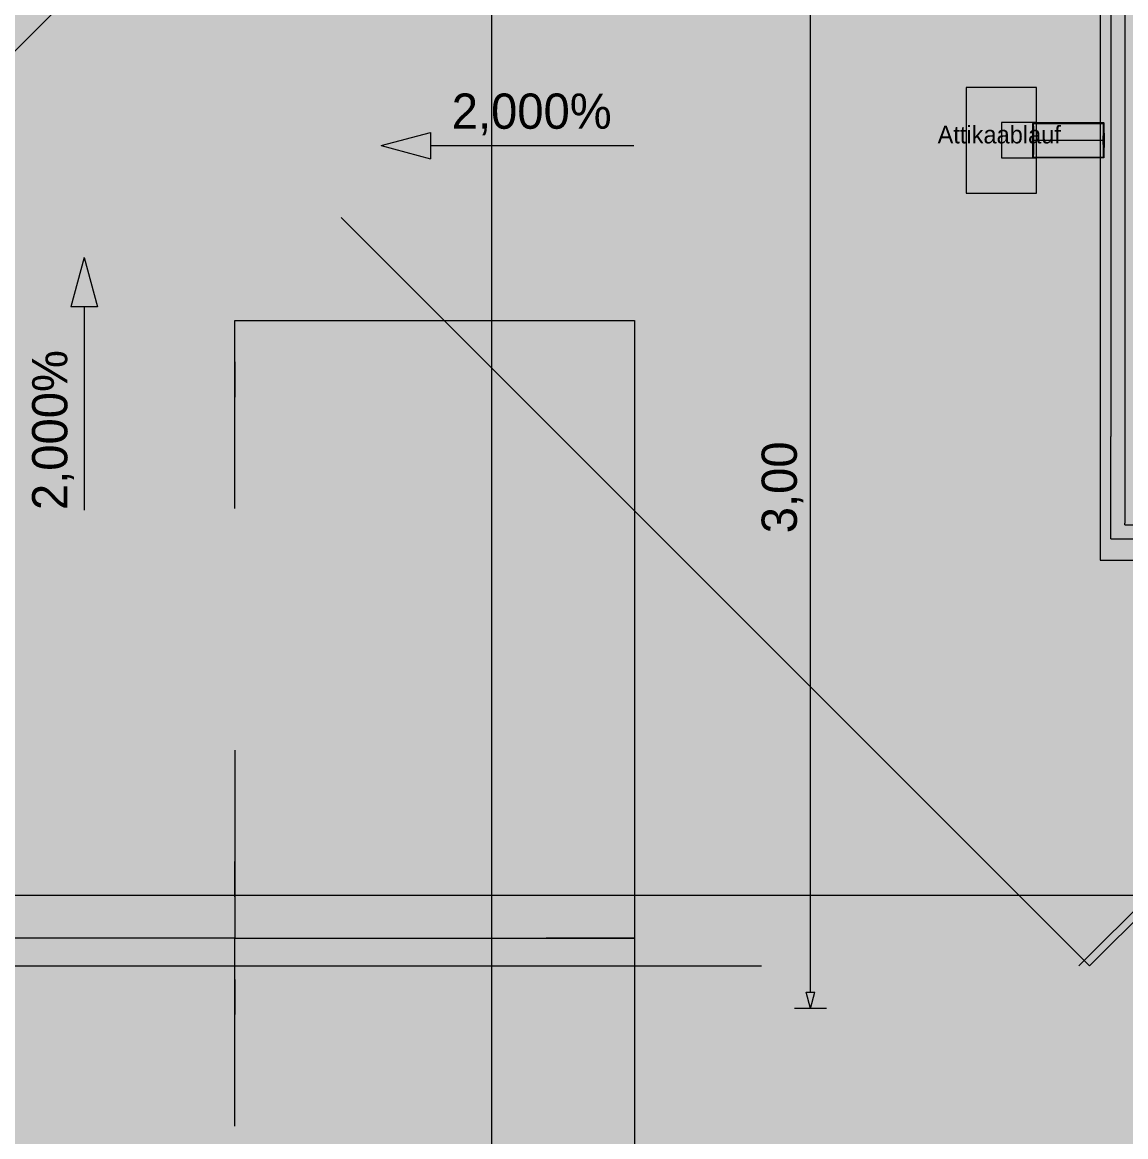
# Model space of a CAD drawing. Header units: metres. Extents: x -4 to 206, y -18 to 45.
# Drawn here: x 37.97 to 41.098, y -7.688 to -4.529 of the extents above; entities that cross this region are included whole.
import ezdxf

# ---------------------------------------------------------------- set-up
doc = ezdxf.new("R2010")
doc.units = ezdxf.units.M
doc.header["$MEASUREMENT"] = 0
for name, pattern in [('Achse', [0.004, 0.002, -0.001, 0, -0.001]), ('Schnittlinie', [0.006, 0.003, -0.0015, 0, -0.0015]), ('UNSICHTBAR', [0.4, 0, -0.4])]:
    doc.linetypes.add(name, pattern=pattern)
for name, color, linetype in [('3._DD PP STG2_4_000 Achsraster', 7, 'Continuous'), ('3._DD PP STG2_4_110 Wand Aussen', 7, 'Continuous'), ('3._DD PP STG2_4_220 Bodenaufbau - Außen_ Gefälle', 7, 'Continuous'), ('3._DD PP STG2_4_221 Bodenaufbau - Abdichtung', 7, 'Continuous'), ('3._DD PP STG2_4_611 Entwässerung', 7, 'Continuous'), ('3._DD PP STG2_4_612 PV und Solar', 7, 'Continuous'), ('3._DD PP STG2_4_641 Wartungssteg', 7, 'Continuous'), ('3._DD PP STG2_4_950 Polierplan Bemaßung', 7, 'Continuous'), ('3._DD PP STG2_4_955 Polierplan Beschriftung', 7, 'Continuous'), ('3._DD PP STG2_4_970 Brandschutz', 7, 'Continuous')]:
    doc.layers.add(name, color=color, linetype=linetype)
doc.styles.add('ERSTELLTER_STIL_2', font='')
doc.styles.get('ERSTELLTER_STIL_2').set_extended_font_data('Eurostile')
doc.linetypes.add('Grenze Bundesland', pattern='A,0,[2,415_260415_PP_VA_1_6 3 St1.Shx,S=1.5873e-05,R=0,X=0,Y=0],-0.003,0', length=0.003)

msp = doc.modelspace()

# ---------------------------------------------------------------- hatches: boundary and pattern name
at = {"layer": '3._DD PP STG2_4_220 Bodenaufbau - Außen_ Gefälle', "linetype": 'Continuous', "lineweight": 0, "true_color": 0x323232}
msp.add_hatch(color=250, dxfattribs=at).paths.add_polyline_path([(33.5244, -1.5387), (33.5354, -10.3187), (34.555, -10.3187), (34.555, -11.3437), (37.295, -11.3437), (37.295, -10.0237), (42.795, -10.0237), (42.795, -9.5237), (45.645, -9.5237), (45.645, -8.8237), (48.225, -8.8237), (48.225, -9.9837), (51.065, -9.9837), (51.065, -8.1987), (51.9934, -8.1987), (52.0151, -4.3837), (48.605, -4.3837), (48.605, -1.5387), (45.805, -1.5387), (45.805, -3.9637), (43.12, -3.9637), (43.12, -5.8237), (41.225, -5.8237), (41.225, -3.9637), (38.7509, -3.9637), (38.7509, -4.3837), (36.325, -4.3837), (36.325, -1.5387)])
at = {"layer": '3._DD PP STG2_4_641 Wartungssteg', "linetype": 'Continuous', "lineweight": 0, "true_color": 0x0c0c0c}
msp.add_hatch(color=28, dxfattribs=at).paths.add_polyline_path([(34.2935, -9.645), (39.705, -9.645), (39.705, -8.945), (34.8935, -8.945), (34.8935, -5.2748), (39.805, -5.2748), (39.805, -7.8248), (44.3723, -7.8248), (44.3723, -8.3437), (48.4223, -8.3437), (48.4223, -7.7437), (44.9723, -7.7437), (44.9723, -5.4137), (50.8781, -5.4137), (50.8781, -7.9137), (51.4781, -7.9137), (51.4781, -4.8137), (44.3723, -4.8137), (44.3723, -7.3248), (40.405, -7.3248), (40.405, -4.3237), (39.805, -4.3237), (39.805, -4.6748), (34.3935, -4.6748), (34.3935, -1.9387), (33.7935, -1.9387), (33.7935, -5.2748), (34.2935, -5.2748)])
at = {"layer": '3._DD PP STG2_4_950 Polierplan Bemaßung', "linetype": 'Continuous', "lineweight": 13, "true_color": 0x6c6cff}
for points in [[(38.987, -4.8788), (39.1269, -4.9163), (39.1269, -4.8413)], [(38.145, -5.1955), (38.1075, -5.3354), (38.1825, -5.3354)]]:
    msp.add_hatch(color=171, dxfattribs=at).paths.add_polyline_path(points)

# ---------------------------------------------------------------- linework, layer by layer
at = {"layer": '3._DD PP STG2_4_000 Achsraster', "color": 5, "linetype": 'Continuous', "lineweight": 0, "ltscale": 1000}
for p, q in [((39.3, 1.9963), (39.3, -16.0037)), ((31.8, -7.0037), (54.3, -7.0037))]:
    msp.add_line(p, q, dxfattribs=at)
at = {"layer": '3._DD PP STG2_4_110 Wand Aussen', "color": 8, "linetype": 'Schnittlinie', "lineweight": 13, "ltscale": 1000, "flags": 128}
for points in [[(41.055, -3.7137), (41.055, -5.7037)], [(41.055, -5.9937), (41.055, -5.7037)], [(41.055, -5.9937), (43.29, -5.9937)]]:
    msp.add_lwpolyline(points, dxfattribs=at)
at = {"layer": '3._DD PP STG2_4_110 Wand Aussen', "color": 7, "linetype": 'Continuous', "lineweight": 13, "ltscale": 1000, "flags": 128}
for points in [[(41.095, -3.7587), (41.095, -5.9487)], [(41.095, -5.9537), (41.095, -5.9487)], [(41.095, -5.9537), (43.235, -5.9537)]]:
    msp.add_lwpolyline(points, dxfattribs=at)
at = {"layer": '3._DD PP STG2_4_221 Bodenaufbau - Abdichtung', "color": 171, "linetype": 'Schnittlinie', "lineweight": 13, "ltscale": 1000, "true_color": 0x6c6cff, "flags": 128}
for points in [[(41.0252, -3.9637), (41.0252, -6.0537)], [(38.1752, -4.3837), (34.9327, -7.6262)], [(40.9952, -7.2037), (38.1752, -4.3837)], [(40.965, -7.2037), (42.1151, -6.0537)], [(42.1452, -6.0537), (40.9952, -7.2037)], [(41.0252, -6.0537), (42.1452, -6.0537)], [(37.065, -7.2037), (40.965, -7.2037)]]:
    msp.add_lwpolyline(points, dxfattribs=at)
at = {"layer": '3._DD PP STG2_4_611 Entwässerung', "color": 171, "linetype": 'Continuous', "lineweight": 13, "ltscale": 1000, "true_color": 0x6c6cff}
for p, q in [((40.835, -4.8137), (41.035, -4.8137)), ((41.035, -4.9137), (40.835, -4.9137))]:
    msp.add_line(p, q, dxfattribs=at)
at = {"layer": '3._DD PP STG2_4_611 Entwässerung', "color": 171, "linetype": 'Grenze Bundesland', "lineweight": 13, "ltscale": 1000, "true_color": 0x6c6cff}
for p, q in [((40.835, -4.8157), (41.035, -4.8157)), ((40.835, -4.9117), (41.035, -4.9117))]:
    msp.add_line(p, q, dxfattribs=at)
at = {"layer": '3._DD PP STG2_4_611 Entwässerung', "color": 7, "linetype": 'Grenze Bundesland', "lineweight": 13, "ltscale": 1000}
msp.add_line((40.835, -4.8637), (41.035, -4.8637), dxfattribs=at)
at = {"layer": '3._DD PP STG2_4_611 Entwässerung', "color": 7, "linetype": 'Continuous', "lineweight": 13, "ltscale": 1000, "flags": 128}
for points in [[(40.645, -4.7137), (40.645, -5.0137), (40.845, -5.0137), (40.845, -4.7137)], [(40.845, -4.8137), (40.745, -4.8137), (40.745, -4.9137), (40.845, -4.9137)]]:
    msp.add_lwpolyline(points, close=True, dxfattribs=at)
at = {"layer": '3._DD PP STG2_4_611 Entwässerung', "color": 171, "linetype": 'Continuous', "lineweight": 13, "ltscale": 1000, "true_color": 0x6c6cff, "flags": 128}
msp.add_lwpolyline([(40.836, -4.8637), (40.836, -4.8724), (40.836, -4.8808), (40.8359, -4.8887), (40.8358, -4.8958), (40.8357, -4.902), (40.8355, -4.907), (40.8354, -4.9107), (40.8352, -4.913), (40.835, -4.9137), (40.8349, -4.913), (40.8347, -4.9107), (40.8345, -4.907), (40.8344, -4.902), (40.8343, -4.8958), (40.8342, -4.8887), (40.8341, -4.8808), (40.834, -4.8724), (40.834, -4.8637), (40.834, -4.855), (40.8341, -4.8466), (40.8342, -4.8387), (40.8343, -4.8316), (40.8344, -4.8254), (40.8345, -4.8204), (40.8347, -4.8167), (40.8349, -4.8145), (40.835, -4.8137), (40.8352, -4.8145), (40.8354, -4.8167), (40.8355, -4.8204), (40.8357, -4.8254), (40.8358, -4.8316), (40.8359, -4.8387), (40.836, -4.8466), (40.836, -4.855)], close=True, dxfattribs=at)
at = {"layer": '3._DD PP STG2_4_611 Entwässerung', "color": 171, "linetype": 'Grenze Bundesland', "lineweight": 13, "ltscale": 1000, "true_color": 0x6c6cff, "flags": 128}
for points in [[(40.836, -4.8637), (40.836, -4.872), (40.8359, -4.8801), (40.8359, -4.8877), (40.8358, -4.8946), (40.8356, -4.9005), (40.8355, -4.9053), (40.8354, -4.9088), (40.8352, -4.911), (40.835, -4.9117), (40.8349, -4.911), (40.8347, -4.9088), (40.8346, -4.9053), (40.8344, -4.9005), (40.8343, -4.8946), (40.8342, -4.8877), (40.8341, -4.8801), (40.8341, -4.872), (40.8341, -4.8637), (40.8341, -4.8554), (40.8341, -4.8473), (40.8342, -4.8397), (40.8343, -4.8329), (40.8344, -4.8269), (40.8346, -4.8221), (40.8347, -4.8186), (40.8349, -4.8164), (40.835, -4.8157), (40.8352, -4.8164), (40.8354, -4.8186), (40.8355, -4.8221), (40.8356, -4.8269), (40.8358, -4.8329), (40.8359, -4.8397), (40.8359, -4.8473), (40.836, -4.8554)], [(41.036, -4.8637), (41.036, -4.8724), (41.036, -4.8808), (41.0359, -4.8887), (41.0358, -4.8958), (41.0357, -4.902), (41.0355, -4.907), (41.0354, -4.9107), (41.0352, -4.913), (41.035, -4.9137), (41.0349, -4.913), (41.0347, -4.9107), (41.0345, -4.907), (41.0344, -4.902), (41.0343, -4.8958), (41.0342, -4.8887), (41.0341, -4.8808), (41.034, -4.8724), (41.034, -4.8637), (41.034, -4.855), (41.0341, -4.8466), (41.0342, -4.8387), (41.0343, -4.8316), (41.0344, -4.8254), (41.0345, -4.8204), (41.0347, -4.8167), (41.0349, -4.8145), (41.035, -4.8137), (41.0352, -4.8145), (41.0354, -4.8167), (41.0355, -4.8204), (41.0357, -4.8254), (41.0358, -4.8316), (41.0359, -4.8387), (41.036, -4.8466), (41.036, -4.855)], [(41.036, -4.8637), (41.036, -4.872), (41.0359, -4.8801), (41.0359, -4.8877), (41.0358, -4.8946), (41.0356, -4.9005), (41.0355, -4.9053), (41.0354, -4.9088), (41.0352, -4.911), (41.035, -4.9117), (41.0349, -4.911), (41.0347, -4.9088), (41.0346, -4.9053), (41.0344, -4.9005), (41.0343, -4.8946), (41.0342, -4.8877), (41.0341, -4.8801), (41.0341, -4.872), (41.0341, -4.8637), (41.0341, -4.8554), (41.0341, -4.8473), (41.0342, -4.8397), (41.0343, -4.8329), (41.0344, -4.8269), (41.0346, -4.8221), (41.0347, -4.8186), (41.0349, -4.8164), (41.035, -4.8157), (41.0352, -4.8164), (41.0354, -4.8186), (41.0355, -4.8221), (41.0356, -4.8269), (41.0358, -4.8329), (41.0359, -4.8397), (41.0359, -4.8473), (41.036, -4.8554)]]:
    msp.add_lwpolyline(points, close=True, dxfattribs=at)
at = {"layer": '3._DD PP STG2_4_612 PV und Solar', "color": 8, "linetype": 'Achse', "lineweight": 13, "ltscale": 1000, "flags": 128}
for points in [[(37.4392, -7.1248), (37.4392, -5.3748), (38.5721, -5.3748), (38.5721, -7.1248)], [(39.705, -5.3748), (39.705, -7.1248), (38.5721, -7.1248), (38.5721, -5.3748)], [(37.4392, -8.8748), (37.4392, -7.1248), (38.5721, -7.1248), (38.5721, -8.8748)], [(39.705, -7.1248), (39.705, -8.8748), (38.5721, -8.8748), (38.5721, -7.1248)]]:
    msp.add_lwpolyline(points, close=True, dxfattribs=at)
at = {"layer": '3._DD PP STG2_4_641 Wartungssteg', "color": 7, "linetype": 'UNSICHTBAR', "lineweight": 13, "ltscale": 1000, "flags": 128}
msp.add_lwpolyline([(34.2935, -9.645), (39.705, -9.645), (39.705, -8.945), (34.8935, -8.945), (34.8935, -5.2748), (39.805, -5.2748), (39.805, -7.8248), (44.3723, -7.8248), (44.3723, -8.3437), (48.4223, -8.3437), (48.4223, -7.7437), (44.9723, -7.7437), (44.9723, -5.4137), (50.8781, -5.4137), (50.8781, -7.9137), (51.4781, -7.9137), (51.4781, -4.8137), (44.3723, -4.8137), (44.3723, -7.3248), (40.405, -7.3248), (40.405, -4.3237), (39.805, -4.3237), (39.805, -4.6748), (34.3935, -4.6748), (34.3935, -1.9387), (33.7935, -1.9387), (33.7935, -5.2748), (34.2935, -5.2748)], close=True, dxfattribs=at)
at = {"layer": '3._DD PP STG2_4_950 Polierplan Bemaßung', "color": 171, "linetype": 'Continuous', "lineweight": 13, "ltscale": 1000, "true_color": 0x6c6cff}
for p, q in [((38.987, -4.8788), (39.1269, -4.8413)), ((39.1269, -4.8413), (39.1269, -4.9163)), ((38.987, -4.8788), (39.1269, -4.9163)), ((39.1269, -4.8788), (39.187, -4.8788)), ((39.187, -4.8788), (39.7033, -4.8788)), ((38.145, -5.1955), (38.1075, -5.3354)), ((38.145, -5.1955), (38.1825, -5.3354)), ((38.1825, -5.3354), (38.1075, -5.3354)), ((38.145, -5.3354), (38.145, -5.3955)), ((38.145, -5.3955), (38.145, -5.9118))]:
    msp.add_line(p, q, dxfattribs=at)
at = {"layer": '3._DD PP STG2_4_970 Brandschutz', "color": 16, "linetype": 'Continuous', "lineweight": 13, "ltscale": 1000, "true_color": 0x7e0000}
for p, q in [((40.204, -7.2782), (40.204, -4.3704)), ((40.1915, -7.2782), (40.2165, -7.2782)), ((40.204, -7.3248), (40.1915, -7.2782)), ((40.204, -7.3248), (40.2165, -7.2782)), ((40.2493, -7.3248), (40.1587, -7.3248))]:
    msp.add_line(p, q, dxfattribs=at)

# ---------------------------------------------------------------- texts
at = {"layer": '3._DD PP STG2_4_950 Polierplan Bemaßung', "color": 171, "linetype": 'Continuous', "lineweight": 13, "true_color": 0x6c6cff, "insert": (39.187, -4.8497), "char_height": 0.1, "attachment_point": 7, "style": 'ERSTELLTER_STIL_2'}
msp.add_mtext('\\A1;{\\pql;\\fEurostile|b0|i0|c0|p0;\\W1.000000;2,000\\fEurostile|b0|i0|c0|p0;\\W1.000000;%}', dxfattribs=at)
at = {"layer": '3._DD PP STG2_4_950 Polierplan Bemaßung', "color": 171, "linetype": 'Continuous', "lineweight": 13, "true_color": 0x6c6cff, "insert": (38.116, -5.9118), "char_height": 0.1, "attachment_point": 7, "rotation": 90, "style": 'ERSTELLTER_STIL_2'}
msp.add_mtext('\\A1;{\\pql;\\fEurostile|b0|i0|c0|p0;\\W1.000000;2,000\\fEurostile|b0|i0|c0|p0;\\W1.000000;%}', dxfattribs=at)
at = {"layer": '3._DD PP STG2_4_955 Polierplan Beschriftung', "color": 171, "linetype": 'Continuous', "lineweight": 13, "true_color": 0x6c6cff, "insert": (40.9137, -4.8226), "char_height": 0.05, "attachment_point": 3, "style": 'ERSTELLTER_STIL_2'}
msp.add_mtext('\\A1;{\\pqr;\\fEurostile|b0|i0|c0|p0;\\W1.000000;Attikaablauf}', dxfattribs=at)
at = {"layer": '3._DD PP STG2_4_970 Brandschutz', "color": 16, "linetype": 'Continuous', "lineweight": 13, "true_color": 0x7e0000, "insert": (40.184, -5.9775), "char_height": 0.1, "width": 0.306373, "attachment_point": 7, "rotation": 90, "style": 'ERSTELLTER_STIL_2'}
msp.add_mtext('\\A1;{\\pql;\\fEurostile|b0|i0|c0|p0;\\W1.000000;3,00}', dxfattribs=at)

doc.saveas('drawing.dxf')
